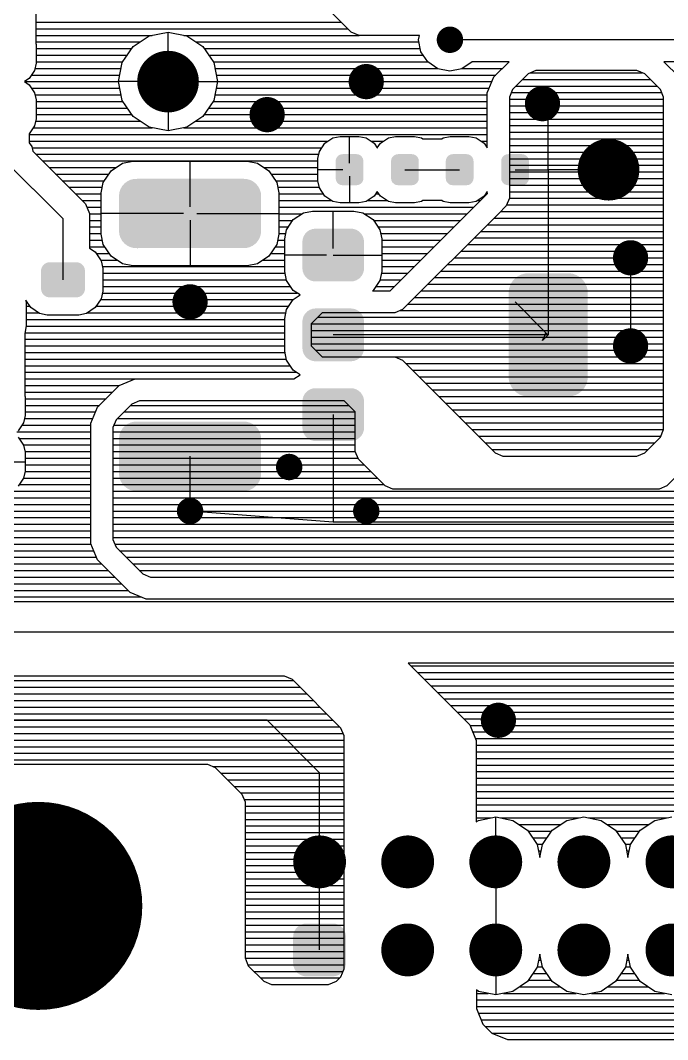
# Model space of a CAD drawing. Extents: x 295 to 953, y 10 to 290.
# Drawn here: x 686.3 to 727.4, y 71.5 to 136.2 of the extents above; entities that cross this region are included whole.
import ezdxf

# ---------------------------------------------------------------- set-up
doc = ezdxf.new("R2010")
doc.units = 0
doc.header["$LTSCALE"] = 5
doc.header["$MEASUREMENT"] = 0
doc.layers.get('0').update_dxf_attribs({"linetype": 'CONTINUOUS', "lineweight": 25})

msp = doc.modelspace()

# ---------------------------------------------------------------- linework, layer by layer
for p, q in [((687.324, 137.861), (687.324, 134.698)), ((706.926, 135.827), (704.523, 138.224)), ((687.324, 136.056), (706.692, 136.056)), ((707.317, 135.43), (706.926, 135.827)), ((687.324, 135.637), (707.111, 135.637)), ((687.324, 135.218), (694.7, 135.218)), ((693.487, 134.503), (694.504, 135.179)), ((694.504, 135.179), (695.706, 135.419)), ((695.706, 133.273), (695.706, 135.419)), ((695.706, 135.419), (696.901, 135.179)), ((696.706, 135.218), (707.832, 135.218)), ((696.901, 135.179), (697.918, 134.503)), ((707.832, 135.218), (707.317, 135.43)), ((711.648, 135.218), (707.832, 135.218)), ((711.592, 134.938), (711.648, 135.218)), ((687.324, 134.799), (693.934, 134.799)), ((687.324, 134.698), (687.335, 134.637)), ((687.335, 134.637), (687.335, 133.452)), ((692.805, 133.486), (693.487, 134.503)), ((697.471, 134.799), (711.62, 134.799)), ((697.918, 134.503), (698.6, 133.486)), ((711.743, 134.178), (711.592, 134.938)), ((749.35, 134.938), (713.587, 134.938)), ((687.335, 134.38), (693.409, 134.38)), ((687.335, 133.961), (693.124, 133.961)), ((697.997, 134.38), (711.704, 134.38)), ((698.282, 133.961), (711.883, 133.961)), ((712.173, 133.53), (711.743, 134.178)), ((687.335, 133.452), (687.24, 132.999)), ((687.335, 133.541), (692.844, 133.541)), ((692.571, 132.284), (692.805, 133.486)), ((698.561, 133.541), (712.168, 133.541)), ((698.6, 133.486), (698.835, 132.284)), ((712.822, 133.1), (712.173, 133.53)), ((714.995, 133.53), (714.347, 133.1)), ((715.001, 133.541), (714.995, 133.53)), ((717.337, 133.541), (715.001, 133.541)), ((716.376, 132.586), (717.337, 133.541)), ((742.483, 133.541), (727.155, 133.541)), ((727.155, 133.541), (728.116, 132.586)), ((687.24, 132.999), (686.899, 132.485)), ((687.044, 132.703), (692.655, 132.703)), ((687.268, 133.122), (692.738, 133.122)), ((698.667, 133.122), (712.782, 133.122)), ((698.751, 132.703), (716.499, 132.703)), ((713.587, 132.943), (712.822, 133.1)), ((714.347, 133.1), (713.587, 132.943)), ((714.386, 133.122), (716.918, 133.122)), ((715.956, 131.574), (716.376, 132.586)), ((718.549, 132.781), (717.56, 131.792)), ((719.041, 132.983), (718.549, 132.781)), ((718.706, 132.843), (725.786, 132.843)), ((725.043, 132.983), (719.041, 132.983)), ((725.45, 132.983), (725.043, 132.983)), ((725.942, 132.781), (725.45, 132.983)), ((726.931, 131.792), (725.942, 132.781)), ((686.899, 132.485), (686.603, 132.284)), ((686.603, 132.284), (692.571, 132.284)), ((686.603, 132.284), (686.899, 132.089)), ((686.899, 132.089), (687.24, 131.574)), ((694.711, 132.284), (692.571, 132.284)), ((692.805, 131.088), (692.571, 132.284)), ((696.695, 132.284), (698.835, 132.284)), ((698.835, 132.284), (698.6, 131.088)), ((698.835, 132.284), (716.253, 132.284)), ((717.773, 132.005), (726.719, 132.005)), ((718.192, 132.424), (726.3, 132.424)), ((687.044, 131.865), (692.655, 131.865)), ((687.24, 131.574), (687.335, 131.122)), ((687.268, 131.446), (692.738, 131.446)), ((695.706, 131.295), (695.706, 129.155)), ((698.667, 131.446), (715.956, 131.446)), ((698.751, 131.865), (716.079, 131.865)), ((715.956, 128.076), (715.956, 131.574)), ((717.56, 131.792), (717.353, 131.301)), ((717.353, 131.301), (717.359, 130.887)), ((717.476, 131.586), (727.015, 131.586)), ((727.138, 131.301), (726.931, 131.792)), ((727.138, 110.223), (727.138, 131.301)), ((687.335, 131.122), (687.335, 129.932)), ((687.335, 131.027), (692.844, 131.027)), ((687.335, 130.608), (693.124, 130.608)), ((693.487, 130.071), (692.805, 131.088)), ((698.6, 131.088), (697.918, 130.071)), ((698.282, 130.608), (715.956, 130.608)), ((698.561, 131.027), (715.956, 131.027)), ((717.353, 131.167), (727.138, 131.167)), ((717.359, 130.887), (717.359, 124.891)), ((717.359, 130.747), (727.138, 130.747)), ((719.818, 130.524), (719.455, 130.887)), ((687.335, 130.189), (693.409, 130.189)), ((694.504, 129.39), (693.487, 130.071)), ((697.918, 130.071), (696.901, 129.39)), ((697.997, 130.189), (715.956, 130.189)), ((717.359, 130.328), (727.138, 130.328)), ((719.818, 126.696), (719.818, 130.524)), ((687.24, 129.479), (686.904, 128.97)), ((687.156, 129.35), (694.7, 129.35)), ((687.335, 129.932), (687.24, 129.479)), ((687.301, 129.77), (693.934, 129.77)), ((695.706, 129.155), (694.504, 129.39)), ((696.901, 129.39), (695.706, 129.155)), ((696.706, 129.35), (715.956, 129.35)), ((697.471, 129.77), (715.956, 129.77)), ((717.359, 129.909), (727.138, 129.909)), ((717.359, 129.49), (727.138, 129.49)), ((686.904, 128.97), (686.904, 128.406)), ((686.904, 128.931), (715.956, 128.931)), ((705.652, 128.373), (706.166, 128.713)), ((706.166, 128.713), (706.619, 128.803)), ((706.619, 128.803), (707.809, 128.803)), ((707.217, 127.115), (707.217, 128.803)), ((707.809, 128.803), (708.262, 128.713)), ((708.262, 128.713), (708.776, 128.373)), ((709.173, 128.373), (709.687, 128.713)), ((709.687, 128.713), (710.139, 128.803)), ((710.139, 128.803), (711.33, 128.803)), ((711.33, 128.803), (711.782, 128.713)), ((711.782, 128.713), (711.872, 128.652)), ((713.062, 128.652), (713.151, 128.713)), ((713.151, 128.713), (713.604, 128.803)), ((713.604, 128.803), (714.794, 128.803)), ((714.794, 128.803), (715.247, 128.713)), ((715.247, 128.713), (715.761, 128.373)), ((717.359, 129.071), (727.138, 129.071)), ((686.904, 128.512), (705.865, 128.512)), ((686.904, 128.406), (687.067, 128.16)), ((687.067, 128.16), (687.128, 127.864)), ((687.078, 128.093), (705.468, 128.093)), ((705.306, 127.853), (705.652, 128.373)), ((708.564, 128.512), (709.385, 128.512)), ((708.776, 128.373), (708.977, 128.076)), ((708.96, 128.093), (708.988, 128.093)), ((708.977, 128.076), (709.173, 128.373)), ((711.872, 128.652), (713.062, 128.652)), ((715.549, 128.512), (715.956, 128.512)), ((715.761, 128.373), (715.956, 128.076)), ((715.945, 128.093), (715.956, 128.093)), ((717.359, 128.652), (727.138, 128.652)), ((717.359, 128.233), (727.138, 128.233)), ((689.045, 123.578), (685.228, 127.395)), ((687.128, 127.864), (689.995, 125.003)), ((687.318, 127.674), (705.272, 127.674)), ((705.216, 127.4), (705.306, 127.853)), ((705.216, 125.992), (705.216, 127.4)), ((717.359, 127.814), (727.138, 127.814)), ((717.359, 127.395), (727.138, 127.395)), ((687.737, 127.255), (705.216, 127.255)), ((688.156, 126.836), (692.42, 126.836)), ((692.09, 126.618), (692.822, 127.11)), ((692.822, 127.11), (693.47, 127.238)), ((693.47, 127.238), (700.729, 127.238)), ((697.103, 124.338), (697.103, 127.238)), ((700.729, 127.238), (701.377, 127.11)), ((701.377, 127.11), (702.109, 126.618)), ((701.78, 126.836), (705.216, 126.836)), ((717.359, 126.976), (727.138, 126.976)), ((688.575, 126.417), (691.956, 126.417)), ((691.598, 125.886), (692.09, 126.618)), ((702.109, 126.618), (702.601, 125.886)), ((702.244, 126.417), (705.216, 126.417)), ((706.798, 126.696), (705.216, 126.696)), ((707.217, 126.277), (707.217, 124.589)), ((710.732, 126.696), (714.202, 126.696)), ((717.359, 126.556), (727.138, 126.556)), ((717.359, 126.137), (727.138, 126.137)), ((717.717, 126.696), (719.818, 126.696)), ((719.818, 126.696), (719.818, 121.108)), ((723.646, 126.696), (719.818, 126.696)), ((688.994, 125.998), (691.677, 125.998)), ((689.413, 125.579), (691.542, 125.579)), ((691.47, 125.238), (691.598, 125.886)), ((702.523, 125.998), (705.216, 125.998)), ((702.601, 125.886), (702.73, 125.238)), ((702.657, 125.579), (705.3, 125.579)), ((705.306, 125.539), (705.216, 125.992)), ((705.652, 125.025), (705.306, 125.539)), ((717.359, 125.718), (727.138, 125.718)), ((689.833, 125.159), (691.47, 125.159)), ((689.995, 125.003), (690.464, 124.528)), ((691.47, 122.6), (691.47, 125.238)), ((702.73, 125.238), (702.73, 122.6)), ((702.73, 125.159), (705.563, 125.159)), ((706.166, 124.679), (705.652, 125.025)), ((708.776, 125.025), (708.262, 124.679)), ((708.977, 125.321), (708.776, 125.025)), ((708.871, 125.159), (709.078, 125.159)), ((709.173, 125.025), (708.977, 125.321)), ((709.687, 124.679), (709.173, 125.025)), ((709.793, 119.013), (715.962, 125.182)), ((715.761, 125.025), (715.247, 124.679)), ((715.956, 125.321), (715.761, 125.025)), ((715.856, 125.159), (715.94, 125.159)), ((715.962, 125.182), (715.956, 125.321)), ((717.359, 124.891), (717.152, 124.399)), ((717.353, 124.88), (727.138, 124.88)), ((717.359, 125.299), (727.138, 125.299)), ((690.252, 124.74), (691.47, 124.74)), ((690.464, 124.528), (690.721, 123.913)), ((690.548, 124.321), (691.47, 124.321)), ((702.73, 124.74), (706.077, 124.74)), ((702.73, 124.321), (715.102, 124.321)), ((706.619, 124.589), (706.166, 124.679)), ((707.809, 124.589), (706.619, 124.589)), ((708.262, 124.679), (707.809, 124.589)), ((708.351, 124.74), (709.597, 124.74)), ((710.139, 124.589), (709.687, 124.679)), ((711.33, 124.589), (710.139, 124.589)), ((711.782, 124.679), (711.33, 124.589)), ((711.872, 124.74), (711.782, 124.679)), ((713.062, 124.74), (711.872, 124.74)), ((713.151, 124.679), (713.062, 124.74)), ((713.604, 124.589), (713.151, 124.679)), ((714.794, 124.589), (713.604, 124.589)), ((715.247, 124.679), (714.794, 124.589)), ((715.336, 124.74), (715.521, 124.74)), ((717.152, 124.399), (716.661, 123.902)), ((717.18, 124.461), (727.138, 124.461)), ((689.045, 119.711), (689.045, 123.578)), ((690.721, 123.913), (690.721, 121.728)), ((690.721, 123.902), (691.47, 123.902)), ((696.683, 123.919), (691.47, 123.919)), ((697.103, 123.5), (697.103, 120.605)), ((697.522, 123.919), (702.73, 123.919)), ((702.73, 123.902), (704.216, 123.902)), ((703.221, 122.879), (703.652, 123.528)), ((703.652, 123.528), (704.3, 123.958)), ((704.3, 123.958), (704.87, 124.075)), ((704.87, 124.075), (707.491, 124.075)), ((706.183, 121.7), (706.183, 124.075)), ((707.491, 124.075), (708.061, 123.958)), ((708.061, 123.958), (708.709, 123.528)), ((708.144, 123.902), (714.682, 123.902)), ((708.709, 123.528), (709.139, 122.879)), ((716.661, 123.902), (710.575, 117.822)), ((716.376, 123.623), (727.138, 123.623)), ((716.795, 124.042), (727.138, 124.042)), ((690.721, 123.483), (691.47, 123.483)), ((690.721, 123.064), (691.47, 123.064)), ((702.73, 123.483), (703.624, 123.483)), ((702.73, 123.064), (703.344, 123.064)), ((703.11, 122.31), (703.221, 122.879)), ((708.737, 123.483), (714.263, 123.483)), ((709.016, 123.064), (713.844, 123.064)), ((709.139, 122.879), (709.256, 122.31)), ((715.956, 123.204), (727.138, 123.204)), ((690.721, 122.645), (691.47, 122.645)), ((690.721, 122.226), (691.548, 122.226)), ((691.598, 121.957), (691.47, 122.6)), ((702.73, 122.6), (702.601, 121.957)), ((702.651, 122.226), (703.11, 122.226)), ((702.73, 122.645), (703.171, 122.645)), ((703.11, 120.248), (703.11, 122.31)), ((709.189, 122.645), (713.425, 122.645)), ((709.256, 122.31), (709.256, 120.248)), ((709.256, 122.226), (713.006, 122.226)), ((715.118, 122.365), (727.138, 122.365)), ((715.537, 122.785), (727.138, 122.785)), ((690.721, 121.807), (691.699, 121.807)), ((690.721, 121.728), (691.09, 121.482)), ((692.09, 121.22), (691.598, 121.957)), ((702.601, 121.957), (702.109, 121.22)), ((702.501, 121.807), (703.11, 121.807)), ((709.256, 121.807), (712.587, 121.807)), ((714.699, 121.946), (727.138, 121.946)), ((691.09, 121.482), (691.459, 120.924)), ((691.151, 121.388), (691.978, 121.388)), ((691.431, 120.968), (692.465, 120.968)), ((691.459, 120.924), (691.559, 120.438)), ((692.822, 120.734), (692.09, 121.22)), ((702.109, 121.22), (701.377, 120.734)), ((701.735, 120.968), (703.11, 120.968)), ((702.221, 121.388), (703.11, 121.388)), ((705.764, 121.281), (703.11, 121.281)), ((706.183, 121.281), (706.882, 121.281)), ((706.602, 121.281), (709.256, 121.281)), ((709.256, 121.388), (712.168, 121.388)), ((709.256, 120.968), (711.749, 120.968)), ((713.861, 121.108), (727.138, 121.108)), ((714.28, 121.527), (727.138, 121.527)), ((719.818, 121.108), (719.818, 116.219)), ((719.818, 121.108), (725.043, 121.108)), ((725.043, 121.108), (725.043, 115.52)), ((691.537, 120.549), (703.11, 120.549)), ((691.559, 120.438), (691.559, 118.99)), ((693.47, 120.605), (692.822, 120.734)), ((700.729, 120.605), (693.47, 120.605)), ((701.377, 120.734), (700.729, 120.605)), ((709.256, 120.549), (711.33, 120.549)), ((713.023, 120.27), (727.138, 120.27)), ((713.442, 120.689), (727.138, 120.689)), ((691.559, 120.13), (703.132, 120.13)), ((691.559, 119.711), (703.216, 119.711)), ((703.221, 119.678), (703.11, 120.248)), ((703.652, 119.029), (703.221, 119.678)), ((709.139, 119.678), (708.709, 119.029)), ((709.256, 120.248), (709.139, 119.678)), ((709.145, 119.711), (710.491, 119.711)), ((709.229, 120.13), (710.911, 120.13)), ((712.604, 119.851), (727.138, 119.851)), ((691.559, 118.99), (691.459, 118.499)), ((691.559, 119.292), (703.478, 119.292)), ((704.076, 118.75), (703.652, 119.029)), ((708.709, 119.029), (708.681, 119.013)), ((708.681, 119.013), (709.793, 119.013)), ((708.882, 119.292), (710.072, 119.292)), ((711.765, 119.013), (727.138, 119.013)), ((712.185, 119.432), (727.138, 119.432)), ((686.994, 117.945), (686.681, 118.415)), ((686.681, 118.415), (686.714, 118.236)), ((691.459, 118.499), (691.09, 117.945)), ((691.431, 118.454), (703.646, 118.454)), ((691.537, 118.873), (703.886, 118.873)), ((703.221, 117.822), (703.652, 118.471)), ((703.652, 118.471), (704.076, 118.75)), ((711.346, 118.594), (727.138, 118.594)), ((686.714, 118.236), (686.714, 116.789)), ((686.714, 118.035), (686.932, 118.035)), ((687.553, 117.576), (686.994, 117.945)), ((691.09, 117.945), (690.537, 117.576)), ((691.151, 118.035), (703.361, 118.035)), ((703.11, 117.252), (703.221, 117.822)), ((710.575, 117.822), (710.083, 117.616)), ((710.419, 117.755), (727.138, 117.755)), ((710.927, 118.174), (727.138, 118.174)), ((717.717, 118.314), (719.678, 116.358)), ((686.714, 117.616), (687.486, 117.616)), ((686.714, 117.197), (703.11, 117.197)), ((688.039, 117.476), (687.553, 117.576)), ((690.045, 117.476), (688.039, 117.476)), ((690.537, 117.576), (690.045, 117.476)), ((690.598, 117.616), (703.182, 117.616)), ((703.11, 115.19), (703.11, 117.252)), ((705.485, 117.616), (704.786, 116.917)), ((705.2, 117.336), (727.138, 117.336)), ((710.083, 117.616), (705.485, 117.616)), ((686.714, 116.789), (686.625, 116.314)), ((686.714, 116.777), (703.11, 116.777)), ((704.786, 116.917), (727.138, 116.917)), ((704.786, 116.917), (704.786, 115.52)), ((704.786, 116.498), (727.138, 116.498)), ((686.625, 116.314), (686.625, 112.346)), ((686.625, 115.939), (703.11, 115.939)), ((686.631, 116.358), (703.11, 116.358)), ((704.786, 116.079), (727.138, 116.079)), ((719.617, 116.219), (706.183, 116.219)), ((719.818, 116.219), (719.455, 115.855)), ((719.455, 115.855), (719.617, 116.219)), ((719.617, 116.219), (719.678, 116.358)), ((719.818, 116.219), (719.617, 116.219)), ((719.678, 116.358), (719.818, 116.219)), ((686.625, 115.52), (703.11, 115.52)), ((686.625, 115.101), (703.126, 115.101)), ((703.221, 114.62), (703.11, 115.19)), ((704.786, 115.66), (727.138, 115.66)), ((704.786, 115.52), (705.485, 114.822)), ((705.065, 115.241), (727.138, 115.241)), ((686.625, 114.682), (703.21, 114.682)), ((703.652, 113.972), (703.221, 114.62)), ((705.485, 114.822), (710.083, 114.822)), ((710.083, 114.822), (727.138, 114.822)), ((710.083, 114.822), (710.575, 114.62)), ((710.575, 114.62), (716.454, 108.742)), ((686.625, 114.263), (703.456, 114.263)), ((686.625, 113.844), (703.842, 113.844)), ((704.076, 113.693), (703.652, 113.972)), ((710.793, 114.403), (727.138, 114.403)), ((711.212, 113.983), (727.138, 113.983)), ((686.625, 113.425), (703.68, 113.425)), ((692.61, 113.011), (693.621, 113.425)), ((693.621, 113.425), (703.68, 113.425)), ((703.68, 113.425), (704.076, 113.693)), ((711.631, 113.564), (727.138, 113.564)), ((712.05, 113.145), (727.138, 113.145)), ((686.625, 113.006), (692.61, 113.006)), ((686.625, 112.586), (692.191, 112.586)), ((691.23, 111.631), (692.61, 113.011)), ((712.47, 112.726), (727.138, 112.726)), ((686.625, 112.346), (686.636, 112.285)), ((686.636, 112.285), (686.636, 111.1)), ((686.636, 112.167), (691.772, 112.167)), ((693.895, 112.028), (693.403, 111.826)), ((706.882, 112.028), (693.895, 112.028)), ((707.58, 111.329), (706.882, 112.028)), ((712.889, 112.307), (727.138, 112.307)), ((713.308, 111.888), (727.138, 111.888)), ((686.636, 111.748), (691.353, 111.748)), ((686.636, 111.329), (691.107, 111.329)), ((690.81, 110.619), (691.23, 111.631)), ((693.403, 111.826), (692.414, 110.837)), ((692.906, 111.329), (707.58, 111.329)), ((693.325, 111.748), (707.161, 111.748)), ((707.58, 109.932), (707.58, 111.329)), ((713.727, 111.469), (727.138, 111.469)), ((686.541, 110.647), (686.2, 110.133)), ((686.636, 111.1), (686.541, 110.647)), ((686.597, 110.91), (690.933, 110.91)), ((690.81, 102.958), (690.81, 110.619)), ((692.414, 110.837), (692.207, 110.346)), ((692.487, 110.91), (707.58, 110.91)), ((706.183, 111.161), (706.183, 104.344)), ((714.146, 111.05), (727.138, 111.05)), ((714.565, 110.631), (727.138, 110.631)), ((686.117, 110.072), (690.81, 110.072)), ((686.441, 110.491), (690.81, 110.491)), ((692.207, 110.346), (692.207, 103.238)), ((692.207, 110.072), (707.58, 110.072)), ((692.275, 110.491), (707.58, 110.491)), ((707.58, 108.826), (707.58, 109.932)), ((714.984, 110.212), (727.132, 110.212)), ((726.931, 109.731), (727.138, 110.223)), ((686.2, 109.737), (686.541, 109.222)), ((686.256, 109.653), (690.81, 109.653)), ((692.207, 109.653), (707.58, 109.653)), ((715.403, 109.792), (726.959, 109.792)), ((715.822, 109.373), (726.579, 109.373)), ((725.942, 108.742), (726.931, 109.731)), ((686.536, 109.234), (690.81, 109.234)), ((686.541, 109.222), (686.636, 108.77)), ((686.625, 108.815), (690.81, 108.815)), ((686.636, 108.77), (686.636, 107.58)), ((692.207, 109.234), (707.58, 109.234)), ((692.207, 108.815), (707.58, 108.815)), ((707.781, 108.334), (707.58, 108.826)), ((716.241, 108.954), (726.16, 108.954)), ((716.454, 108.742), (716.946, 108.535)), ((725.45, 108.535), (725.942, 108.742)), ((684.949, 108.172), (686.636, 108.172)), ((686.636, 108.395), (690.81, 108.395)), ((686.636, 107.976), (690.81, 107.976)), ((692.207, 108.395), (707.753, 108.395)), ((692.207, 107.976), (708.139, 107.976)), ((697.103, 105.043), (697.103, 108.518)), ((709.469, 106.646), (707.781, 108.334)), ((716.946, 108.535), (725.45, 108.535)), ((729.234, 108.535), (727.339, 106.646)), ((686.636, 107.58), (686.541, 107.127)), ((686.631, 107.557), (690.81, 107.557)), ((692.207, 107.557), (708.558, 107.557)), ((686.541, 107.127), (686.2, 106.613)), ((686.273, 106.719), (690.81, 106.719)), ((686.547, 107.138), (690.81, 107.138)), ((692.207, 107.138), (708.977, 107.138)), ((692.207, 106.719), (709.396, 106.719)), ((685.737, 106.3), (690.81, 106.3)), ((692.207, 106.3), (732.899, 106.3)), ((709.961, 106.44), (709.469, 106.646)), ((726.847, 106.44), (709.961, 106.44)), ((727.339, 106.646), (726.847, 106.44)), ((675.734, 105.462), (690.81, 105.462)), ((675.907, 105.881), (690.81, 105.881)), ((692.207, 105.881), (733.285, 105.881)), ((692.207, 105.462), (733.704, 105.462)), ((675.326, 105.043), (690.81, 105.043)), ((692.207, 105.043), (734.123, 105.043)), ((706.183, 104.344), (697.103, 105.043)), ((708.279, 104.344), (708.279, 105.043)), ((674.488, 104.204), (690.81, 104.204)), ((674.907, 104.624), (690.81, 104.624)), ((692.207, 104.624), (734.542, 104.624)), ((692.207, 104.204), (734.961, 104.204)), ((708.279, 104.344), (706.183, 104.344)), ((728.535, 104.344), (708.279, 104.344)), ((673.678, 103.785), (690.81, 103.785)), ((692.207, 103.785), (735.47, 103.785)), ((641.787, 103.366), (690.81, 103.366)), ((641.815, 102.947), (690.816, 102.947)), ((691.23, 101.952), (690.81, 102.958)), ((692.207, 103.366), (792.797, 103.366)), ((692.207, 103.238), (692.414, 102.746)), ((692.33, 102.947), (792.674, 102.947)), ((641.731, 102.528), (690.989, 102.528)), ((692.414, 102.746), (694.102, 101.058)), ((692.627, 102.528), (792.378, 102.528)), ((641.524, 101.69), (691.492, 101.69)), ((641.647, 102.109), (691.163, 102.109)), ((693.308, 99.874), (691.23, 101.952)), ((693.046, 102.109), (791.959, 102.109)), ((693.465, 101.69), (791.54, 101.69)), ((641.245, 101.271), (691.911, 101.271)), ((693.884, 101.271), (791.121, 101.271)), ((694.102, 101.058), (694.594, 100.852)), ((640.491, 100.433), (692.75, 100.433)), ((640.966, 100.852), (692.33, 100.852)), ((694.594, 100.852), (708.977, 100.852)), ((708.977, 100.852), (790.411, 100.852)), ((590.925, 99.594), (693.979, 99.594)), ((639.859, 100.013), (693.169, 100.013)), ((694.32, 99.455), (693.308, 99.874)), ((595.312, 99.315), (735.207, 99.315)), ((783.879, 99.455), (694.32, 99.455)), ((734.822, 97.359), (595.122, 97.359)), ((734.011, 95.403), (710.927, 95.403)), ((710.927, 95.403), (714.85, 91.486)), ((711.117, 95.219), (734.196, 95.219)), ((703.098, 94.565), (683.831, 94.565)), ((703.59, 94.364), (703.098, 94.565)), ((711.536, 94.8), (734.615, 94.8)), ((583.94, 94.286), (703.668, 94.286)), ((583.94, 93.867), (704.088, 93.867)), ((706.675, 91.279), (703.59, 94.364)), ((711.955, 94.381), (735.034, 94.381)), ((712.375, 93.962), (735.453, 93.962)), ((583.946, 93.448), (704.507, 93.448)), ((712.794, 93.542), (735.872, 93.542)), ((713.213, 93.123), (736.291, 93.123)), ((584.119, 93.028), (704.926, 93.028)), ((584.499, 92.609), (705.345, 92.609)), ((713.632, 92.704), (736.71, 92.704)), ((584.918, 92.19), (705.764, 92.19)), ((714.051, 92.285), (736.889, 92.285)), ((714.47, 91.866), (736.889, 91.866)), ((585.337, 91.771), (706.183, 91.771)), ((585.756, 91.352), (706.602, 91.352)), ((701.992, 91.771), (589.534, 91.771)), ((705.317, 88.446), (701.992, 91.771)), ((706.882, 90.788), (706.675, 91.279)), ((714.85, 91.486), (715.258, 90.497)), ((714.867, 91.447), (736.889, 91.447)), ((586.175, 90.933), (706.814, 90.933)), ((706.882, 89.676), (706.882, 90.788)), ((715.04, 91.028), (736.889, 91.028)), ((715.213, 90.609), (736.889, 90.609)), ((586.594, 90.514), (706.882, 90.514)), ((587.013, 90.095), (706.882, 90.095)), ((715.258, 90.497), (715.258, 85.328)), ((715.258, 90.19), (736.889, 90.19)), ((587.432, 89.676), (706.882, 89.676)), ((587.852, 89.257), (706.882, 89.257)), ((706.882, 75.996), (706.882, 89.676)), ((715.258, 89.771), (736.889, 89.771)), ((715.258, 89.351), (736.889, 89.351)), ((684.53, 88.977), (698.209, 88.977)), ((698.209, 88.977), (698.701, 88.776)), ((698.544, 88.837), (706.882, 88.837)), ((698.701, 88.776), (700.388, 87.088)), ((715.258, 88.932), (736.889, 88.932)), ((699.058, 88.418), (706.882, 88.418)), ((699.477, 87.999), (706.882, 87.999)), ((705.317, 82.791), (705.317, 88.446)), ((715.258, 88.513), (736.889, 88.513)), ((715.258, 88.094), (736.889, 88.094)), ((699.897, 87.58), (706.882, 87.58)), ((715.258, 87.675), (736.889, 87.675)), ((700.316, 87.161), (706.882, 87.161)), ((700.388, 87.088), (700.595, 86.597)), ((700.528, 86.742), (706.882, 86.742)), ((715.258, 87.256), (736.889, 87.256)), ((715.258, 86.837), (736.889, 86.837)), ((700.595, 86.597), (700.589, 76.695)), ((700.589, 86.323), (706.882, 86.323)), ((715.258, 86.418), (736.889, 86.418)), ((715.258, 85.999), (736.889, 85.999)), ((700.589, 85.904), (706.882, 85.904)), ((700.589, 85.485), (706.882, 85.485)), ((715.258, 85.58), (716.197, 85.58)), ((715.258, 85.328), (715.403, 85.423)), ((715.403, 85.423), (716.493, 85.641)), ((716.493, 83.78), (716.493, 85.641)), ((716.493, 85.641), (717.583, 85.423)), ((716.789, 85.58), (721.785, 85.58)), ((717.583, 85.423), (718.505, 84.803)), ((720.064, 84.803), (720.991, 85.423)), ((720.991, 85.423), (722.081, 85.641)), ((722.081, 85.641), (723.171, 85.423)), ((722.377, 85.58), (727.373, 85.58)), ((723.171, 85.423), (724.093, 84.803)), ((725.652, 84.803), (726.579, 85.423)), ((726.579, 85.423), (727.669, 85.641)), ((700.589, 85.066), (706.882, 85.066)), ((717.974, 85.16), (720.6, 85.16)), ((718.505, 84.803), (719.125, 83.881)), ((718.549, 84.741), (720.025, 84.741)), ((719.449, 83.881), (720.064, 84.803)), ((723.562, 85.16), (726.188, 85.16)), ((724.093, 84.803), (724.713, 83.881)), ((724.137, 84.741), (725.613, 84.741)), ((725.037, 83.881), (725.652, 84.803)), ((700.589, 84.646), (706.882, 84.646)), ((700.589, 84.227), (706.882, 84.227)), ((718.829, 84.322), (719.745, 84.322)), ((724.417, 84.322), (725.333, 84.322)), ((700.589, 83.808), (706.882, 83.808)), ((719.108, 83.903), (719.466, 83.903)), ((719.125, 83.881), (719.287, 83.065)), ((719.203, 83.484), (719.371, 83.484)), ((719.287, 83.065), (719.449, 83.881)), ((724.696, 83.903), (725.054, 83.903)), ((724.713, 83.881), (724.875, 83.065)), ((724.791, 83.484), (724.959, 83.484)), ((724.875, 83.065), (725.037, 83.881)), ((700.589, 83.389), (706.882, 83.389)), ((700.589, 82.97), (706.882, 82.97)), ((705.317, 77.203), (705.317, 82.791)), ((716.493, 82.791), (716.493, 77.203)), ((700.589, 82.551), (706.882, 82.551)), ((700.589, 82.132), (706.882, 82.132)), ((700.589, 81.713), (706.882, 81.713)), ((700.589, 81.294), (706.882, 81.294)), ((700.589, 80.875), (706.882, 80.875)), ((700.589, 80.455), (706.882, 80.455)), ((700.589, 80.036), (706.882, 80.036)), ((700.589, 79.617), (706.882, 79.617)), ((700.589, 79.198), (706.882, 79.198)), ((700.589, 78.779), (706.882, 78.779)), ((700.589, 78.36), (706.882, 78.36)), ((700.589, 77.941), (706.882, 77.941)), ((700.589, 77.522), (706.882, 77.522)), ((700.589, 77.103), (706.882, 77.103)), ((700.589, 76.695), (700.796, 76.203)), ((700.595, 76.684), (706.882, 76.684)), ((719.287, 76.929), (719.125, 76.114)), ((719.209, 76.544), (719.365, 76.544)), ((719.449, 76.114), (719.287, 76.929)), ((724.875, 76.929), (724.713, 76.114)), ((724.797, 76.544), (724.953, 76.544)), ((725.037, 76.114), (724.875, 76.929)), ((700.768, 76.264), (706.882, 76.264)), ((700.796, 76.203), (701.785, 75.214)), ((701.148, 75.845), (706.814, 75.845)), ((706.675, 75.504), (706.882, 75.996)), ((716.493, 76.214), (716.493, 74.353)), ((719.125, 76.114), (718.505, 75.192)), ((718.851, 75.706), (719.723, 75.706)), ((719.125, 76.125), (719.449, 76.125)), ((720.064, 75.192), (719.449, 76.114)), ((724.713, 76.114), (724.093, 75.192)), ((724.439, 75.706), (725.311, 75.706)), ((724.713, 76.125), (725.037, 76.125)), ((725.652, 75.192), (725.037, 76.114)), ((701.567, 75.426), (706.602, 75.426)), ((701.785, 75.214), (702.277, 75.007)), ((702.277, 75.007), (705.485, 75.007)), ((705.485, 75.007), (705.892, 75.007)), ((705.892, 75.007), (706.384, 75.214)), ((706.384, 75.214), (706.675, 75.504)), ((718.505, 75.192), (717.583, 74.571)), ((718.572, 75.287), (720.002, 75.287)), ((720.991, 74.571), (720.064, 75.192)), ((724.093, 75.192), (723.171, 74.571)), ((724.16, 75.287), (725.59, 75.287)), ((726.579, 74.571), (725.652, 75.192)), ((715.403, 74.571), (715.264, 74.666)), ((715.264, 74.666), (715.264, 73.493)), ((715.264, 74.448), (716.012, 74.448)), ((716.493, 74.353), (715.403, 74.571)), ((717.583, 74.571), (716.493, 74.353)), ((716.973, 74.448), (721.6, 74.448)), ((718.03, 74.867), (720.544, 74.867)), ((722.081, 74.353), (720.991, 74.571)), ((723.171, 74.571), (722.081, 74.353)), ((722.561, 74.448), (727.188, 74.448)), ((723.618, 74.867), (726.132, 74.867)), ((727.669, 74.353), (726.579, 74.571)), ((715.264, 74.029), (763.644, 74.029)), ((715.264, 73.61), (777.408, 73.61)), ((715.264, 73.493), (715.671, 72.504)), ((715.386, 73.191), (777.827, 73.191)), ((715.56, 72.772), (778.346, 72.772)), ((715.671, 72.504), (716.247, 71.928)), ((715.822, 72.353), (808.298, 72.353)), ((716.241, 71.934), (807.879, 71.934)), ((716.247, 71.928), (717.236, 71.515)), ((717.236, 71.515), (806.884, 71.515)), ((717.236, 71.515), (806.884, 71.515))]:
    msp.add_line(p, q)
for points, const_width in [([(713.168, 134.938, 1), (714.006, 134.938, 1)], 0.838), ([(694.728, 132.284, 1), (696.683, 132.284, 1)], 1.956), ([(707.72, 132.284, 1), (708.837, 132.284, 1)], 1.118), ([(718.896, 130.887, 1), (720.013, 130.887, 1)], 1.118), ([(701.433, 130.189, 1), (702.551, 130.189, 1)], 1.118), ([(722.668, 126.696, 1), (724.623, 126.696, 1)], 1.956), ([(724.484, 121.108, 1), (725.601, 121.108, 1)], 1.118), ([(696.544, 118.314, 1), (697.661, 118.314, 1)], 1.118), ([(724.484, 115.52, 1), (725.601, 115.52, 1)], 1.118), ([(702.97, 107.837, 1), (703.808, 107.837, 1)], 0.838), ([(696.683, 105.043, 1), (697.522, 105.043, 1)], 0.838), ([(707.859, 105.043, 1), (708.698, 105.043, 1)], 0.838), ([(716.102, 91.771, 1), (717.219, 91.771, 1)], 1.118), ([(684.175, 79.997, 1), (690.774, 79.997, 1)], 6.599), ([(704.479, 82.791, 1), (706.155, 82.791, 1)], 1.676), ([(710.067, 82.791, 1), (711.743, 82.791, 1)], 1.676), ([(715.655, 82.791, 1), (717.331, 82.791, 1)], 1.676), ([(721.243, 82.791, 1), (722.919, 82.791, 1)], 1.676), ([(726.831, 82.791, 1), (728.507, 82.791, 1)], 1.676), ([(710.067, 77.203, 1), (711.743, 77.203, 1)], 1.676), ([(715.655, 77.203, 1), (717.331, 77.203, 1)], 1.676), ([(721.243, 77.203, 1), (722.919, 77.203, 1)], 1.676), ([(726.831, 77.203, 1), (728.507, 77.203, 1)], 1.676)]:
    msp.add_lwpolyline(points, format="xyb", close=True, dxfattribs=dict(const_width=const_width))
for points in [[(706.337, 127.247), (706.355, 127.369), (708.097, 127.247), (708.076, 127.369)], [(706.355, 127.369), (706.363, 127.384), (708.076, 127.369), (708.074, 127.384)], [(706.363, 127.384), (706.416, 127.495), (708.074, 127.384), (708.015, 127.495)], [(706.416, 127.495), (706.429, 127.507), (708.015, 127.495), (708.008, 127.507)], [(706.429, 127.507), (706.514, 127.595), (708.008, 127.507), (707.917, 127.595)], [(706.514, 127.595), (706.531, 127.604), (707.917, 127.595), (707.907, 127.604)], [(706.531, 127.604), (706.638, 127.659), (707.907, 127.604), (707.791, 127.659)], [(706.638, 127.659), (706.666, 127.664), (707.791, 127.659), (707.781, 127.664)], [(706.666, 127.664), (706.775, 127.682), (707.781, 127.664), (707.658, 127.682)], [(706.775, 127.682), (706.775, 127.685), (707.658, 127.682), (707.658, 127.685)], [(709.852, 127.247), (709.87, 127.369), (711.612, 127.247), (711.591, 127.369)], [(709.87, 127.369), (709.877, 127.384), (711.591, 127.369), (711.588, 127.384)], [(709.877, 127.384), (709.931, 127.495), (711.588, 127.384), (711.53, 127.495)], [(709.931, 127.495), (709.943, 127.507), (711.53, 127.495), (711.523, 127.507)], [(709.943, 127.507), (710.029, 127.595), (711.523, 127.507), (711.432, 127.595)], [(710.029, 127.595), (710.046, 127.604), (711.432, 127.595), (711.422, 127.604)], [(710.046, 127.604), (710.152, 127.659), (711.422, 127.604), (711.306, 127.659)], [(710.152, 127.659), (710.181, 127.664), (711.306, 127.659), (711.296, 127.664)], [(710.181, 127.664), (710.29, 127.682), (711.296, 127.664), (711.173, 127.682)], [(710.29, 127.682), (710.29, 127.685), (711.173, 127.682), (711.173, 127.685)], [(713.322, 127.247), (713.34, 127.369), (715.082, 127.247), (715.061, 127.369)], [(713.34, 127.369), (713.348, 127.384), (715.061, 127.369), (715.059, 127.384)], [(713.348, 127.384), (713.401, 127.495), (715.059, 127.384), (715, 127.495)], [(713.401, 127.495), (713.414, 127.507), (715, 127.495), (714.993, 127.507)], [(713.414, 127.507), (713.499, 127.595), (714.993, 127.507), (714.902, 127.595)], [(713.499, 127.595), (713.516, 127.604), (714.902, 127.595), (714.892, 127.604)], [(713.516, 127.604), (713.623, 127.659), (714.892, 127.604), (714.776, 127.659)], [(713.623, 127.659), (713.651, 127.664), (714.776, 127.659), (714.766, 127.664)], [(713.651, 127.664), (713.76, 127.682), (714.766, 127.664), (714.643, 127.682)], [(713.76, 127.682), (713.76, 127.685), (714.643, 127.682), (714.643, 127.685)], [(716.837, 127.247), (716.855, 127.369), (718.597, 127.247), (718.576, 127.369)], [(716.855, 127.369), (716.862, 127.384), (718.576, 127.369), (718.573, 127.384)], [(716.862, 127.384), (716.916, 127.495), (718.573, 127.384), (718.515, 127.495)], [(716.916, 127.495), (716.928, 127.507), (718.515, 127.495), (718.508, 127.507)], [(716.928, 127.507), (717.014, 127.595), (718.508, 127.507), (718.417, 127.595)], [(717.014, 127.595), (717.031, 127.604), (718.417, 127.595), (718.407, 127.604)], [(717.031, 127.604), (717.137, 127.659), (718.407, 127.604), (718.291, 127.659)], [(717.137, 127.659), (717.166, 127.664), (718.291, 127.659), (718.281, 127.664)], [(717.166, 127.664), (717.275, 127.682), (718.281, 127.664), (718.158, 127.682)], [(717.275, 127.682), (717.275, 127.685), (718.158, 127.682), (718.158, 127.685)], [(706.337, 127.244), (706.337, 127.247), (708.097, 127.244), (708.097, 127.247)], [(706.337, 126.148), (706.337, 127.244), (708.097, 126.148), (708.097, 127.244)], [(709.852, 127.244), (709.852, 127.247), (711.612, 127.244), (711.612, 127.247)], [(709.852, 126.148), (709.852, 127.244), (711.612, 126.148), (711.612, 127.244)], [(713.322, 127.244), (713.322, 127.247), (715.082, 127.244), (715.082, 127.247)], [(713.322, 126.148), (713.322, 127.244), (715.082, 126.148), (715.082, 127.244)], [(716.837, 127.244), (716.837, 127.247), (718.597, 127.244), (718.597, 127.247)], [(716.837, 126.148), (716.837, 127.244), (718.597, 126.148), (718.597, 127.244)], [(693.335, 126.06), (693.531, 126.107), (700.859, 126.06), (700.686, 126.107)], [(693.531, 126.107), (693.551, 126.111), (700.686, 126.107), (700.607, 126.111)], [(693.551, 126.111), (693.772, 126.118), (700.607, 126.111), (700.496, 126.118)], [(700.433, 126.118), (700.465, 126.12), (700.496, 126.118), (700.465, 126.12)], [(706.337, 126.146), (706.337, 126.148), (708.097, 126.146), (708.097, 126.148)], [(706.358, 126.023), (706.337, 126.146), (708.078, 126.023), (708.097, 126.146)], [(709.852, 126.146), (709.852, 126.148), (711.612, 126.146), (711.612, 126.148)], [(709.872, 126.023), (709.852, 126.146), (711.593, 126.023), (711.612, 126.146)], [(713.322, 126.146), (713.322, 126.148), (715.082, 126.146), (715.082, 126.148)], [(713.343, 126.023), (713.322, 126.146), (715.063, 126.023), (715.082, 126.146)], [(716.837, 126.146), (716.837, 126.148), (718.597, 126.146), (718.597, 126.148)], [(716.857, 126.023), (716.837, 126.146), (718.578, 126.023), (718.597, 126.146)], [(692.622, 125.272), (692.684, 125.452), (701.58, 125.272), (701.524, 125.452)], [(692.684, 125.452), (692.694, 125.481), (701.524, 125.452), (701.508, 125.481)], [(692.694, 125.481), (692.792, 125.646), (701.508, 125.481), (701.417, 125.646)], [(692.792, 125.646), (692.807, 125.672), (701.417, 125.646), (701.394, 125.672)], [(692.807, 125.672), (692.936, 125.814), (701.394, 125.672), (701.273, 125.814)], [(692.936, 125.814), (692.956, 125.836), (701.273, 125.814), (701.245, 125.836)], [(692.956, 125.836), (693.111, 125.951), (701.245, 125.836), (701.099, 125.951)], [(693.111, 125.951), (693.134, 125.968), (701.099, 125.951), (701.065, 125.968)], [(693.134, 125.968), (693.311, 126.05), (701.065, 125.968), (700.9, 126.05)], [(693.311, 126.05), (693.335, 126.06), (700.9, 126.05), (700.859, 126.06)], [(706.36, 126.008), (706.358, 126.023), (708.071, 126.008), (708.078, 126.023)], [(706.419, 125.897), (706.36, 126.008), (708.017, 125.897), (708.071, 126.008)], [(706.426, 125.885), (706.419, 125.897), (708.005, 125.885), (708.017, 125.897)], [(706.517, 125.797), (706.426, 125.885), (707.92, 125.797), (708.005, 125.885)], [(706.526, 125.788), (706.517, 125.797), (707.903, 125.788), (707.92, 125.797)], [(706.643, 125.733), (706.526, 125.788), (707.796, 125.733), (707.903, 125.788)], [(706.652, 125.728), (706.643, 125.733), (707.767, 125.728), (707.796, 125.733)], [(706.775, 125.711), (706.652, 125.728), (707.658, 125.711), (707.767, 125.728)], [(706.775, 125.707), (706.775, 125.711), (707.658, 125.707), (707.658, 125.711)], [(709.875, 126.008), (709.872, 126.023), (711.586, 126.008), (711.593, 126.023)], [(709.934, 125.897), (709.875, 126.008), (711.532, 125.897), (711.586, 126.008)], [(709.94, 125.885), (709.934, 125.897), (711.52, 125.885), (711.532, 125.897)], [(710.032, 125.797), (709.94, 125.885), (711.435, 125.797), (711.52, 125.885)], [(710.041, 125.788), (710.032, 125.797), (711.417, 125.788), (711.435, 125.797)], [(710.158, 125.733), (710.041, 125.788), (711.311, 125.733), (711.417, 125.788)], [(710.167, 125.728), (710.158, 125.733), (711.282, 125.728), (711.311, 125.733)], [(710.29, 125.711), (710.167, 125.728), (711.173, 125.711), (711.282, 125.728)], [(710.29, 125.707), (710.29, 125.711), (711.173, 125.707), (711.173, 125.711)], [(713.345, 126.008), (713.343, 126.023), (715.056, 126.008), (715.063, 126.023)], [(713.404, 125.897), (713.345, 126.008), (715.002, 125.897), (715.056, 126.008)], [(713.411, 125.885), (713.404, 125.897), (714.99, 125.885), (715.002, 125.897)], [(713.502, 125.797), (713.411, 125.885), (714.905, 125.797), (714.99, 125.885)], [(713.511, 125.788), (713.502, 125.797), (714.888, 125.788), (714.905, 125.797)], [(713.628, 125.733), (713.511, 125.788), (714.781, 125.733), (714.888, 125.788)], [(713.637, 125.728), (713.628, 125.733), (714.752, 125.728), (714.781, 125.733)], [(713.76, 125.711), (713.637, 125.728), (714.643, 125.711), (714.752, 125.728)], [(713.76, 125.707), (713.76, 125.711), (714.643, 125.707), (714.643, 125.711)], [(716.86, 126.008), (716.857, 126.023), (718.571, 126.008), (718.578, 126.023)], [(716.919, 125.897), (716.86, 126.008), (718.517, 125.897), (718.571, 126.008)], [(716.925, 125.885), (716.919, 125.897), (718.505, 125.885), (718.517, 125.897)], [(717.017, 125.797), (716.925, 125.885), (718.42, 125.797), (718.505, 125.885)], [(717.026, 125.788), (717.017, 125.797), (718.402, 125.788), (718.42, 125.797)], [(717.143, 125.733), (717.026, 125.788), (718.296, 125.733), (718.402, 125.788)], [(717.152, 125.728), (717.143, 125.733), (718.267, 125.728), (718.296, 125.733)], [(717.275, 125.711), (717.152, 125.728), (718.158, 125.711), (718.267, 125.728)], [(717.275, 125.707), (717.275, 125.711), (718.158, 125.707), (718.158, 125.711)], [(692.593, 125.02), (692.594, 125.052), (701.612, 125.02), (701.609, 125.052)], [(692.593, 125.017), (692.593, 125.02), (701.612, 125.017), (701.612, 125.02)], [(692.593, 122.821), (692.593, 125.017), (701.612, 122.821), (701.612, 125.017)], [(692.594, 125.052), (692.618, 125.24), (701.609, 125.052), (701.59, 125.24)], [(692.618, 125.24), (692.622, 125.272), (701.59, 125.24), (701.58, 125.272)], [(704.567, 122.789), (704.692, 122.87), (707.806, 122.789), (707.667, 122.87)], [(704.692, 122.87), (704.738, 122.886), (707.667, 122.87), (707.639, 122.886)], [(704.738, 122.886), (704.873, 122.935), (707.639, 122.886), (707.48, 122.935)], [(704.873, 122.935), (704.943, 122.944), (707.48, 122.935), (707.454, 122.944)], [(704.943, 122.944), (705.065, 122.958), (707.454, 122.944), (707.301, 122.958)], [(692.593, 122.818), (692.593, 122.821), (701.612, 122.818), (701.612, 122.821)], [(692.596, 122.786), (692.593, 122.818), (701.612, 122.786), (701.612, 122.818)], [(692.615, 122.598), (692.596, 122.786), (701.587, 122.598), (701.612, 122.786)], [(692.625, 122.566), (692.615, 122.598), (701.583, 122.566), (701.587, 122.598)], [(692.681, 122.386), (692.625, 122.566), (701.521, 122.386), (701.583, 122.566)], [(692.698, 122.357), (692.681, 122.386), (701.511, 122.357), (701.521, 122.386)], [(692.788, 122.192), (692.698, 122.357), (701.414, 122.192), (701.511, 122.357)], [(704.227, 122.12), (704.241, 122.273), (708.139, 122.12), (708.121, 122.273)], [(704.241, 122.273), (704.253, 122.311), (708.121, 122.273), (708.117, 122.311)], [(704.253, 122.311), (704.299, 122.458), (708.117, 122.311), (708.064, 122.458)], [(704.299, 122.458), (704.319, 122.493), (708.064, 122.458), (708.051, 122.493)], [(704.319, 122.493), (704.396, 122.624), (708.051, 122.493), (707.965, 122.624)], [(704.396, 122.624), (704.426, 122.655), (707.965, 122.624), (707.945, 122.655)], [(704.426, 122.655), (704.53, 122.764), (707.945, 122.655), (707.831, 122.764)], [(704.53, 122.764), (704.567, 122.789), (707.831, 122.764), (707.806, 122.789)], [(692.811, 122.166), (692.788, 122.192), (701.398, 122.166), (701.414, 122.192)], [(692.932, 122.023), (692.811, 122.166), (701.269, 122.023), (701.398, 122.166)], [(692.96, 122.002), (692.932, 122.023), (701.25, 122.002), (701.269, 122.023)], [(693.107, 121.887), (692.96, 122.002), (701.094, 121.887), (701.25, 122.002)], [(693.14, 121.87), (693.107, 121.887), (701.071, 121.87), (701.094, 121.887)], [(693.305, 121.788), (693.14, 121.87), (700.894, 121.788), (701.071, 121.87)], [(693.346, 121.777), (693.305, 121.788), (700.87, 121.777), (700.894, 121.788)], [(693.519, 121.731), (693.346, 121.777), (700.674, 121.731), (700.87, 121.777)], [(693.598, 121.727), (693.519, 121.731), (700.654, 121.727), (700.674, 121.731)], [(693.709, 121.72), (693.598, 121.727), (700.433, 121.72), (700.654, 121.727)], [(693.74, 121.718), (693.709, 121.72), (693.74, 121.718), (693.772, 121.72)], [(704.227, 120.443), (704.227, 122.12), (708.139, 120.443), (708.139, 122.12)], [(687.648, 120.27), (687.654, 120.356), (690.442, 120.27), (690.429, 120.356)], [(687.648, 119.152), (687.648, 120.27), (690.442, 119.152), (690.442, 120.27)], [(687.654, 120.356), (687.676, 120.426), (690.429, 120.356), (690.419, 120.426)], [(687.676, 120.426), (687.701, 120.507), (690.419, 120.426), (690.383, 120.507)], [(687.701, 120.507), (687.741, 120.57), (690.383, 120.507), (690.354, 120.57)], [(687.741, 120.57), (687.787, 120.639), (690.354, 120.57), (690.295, 120.639)], [(687.787, 120.639), (687.846, 120.689), (690.295, 120.639), (690.252, 120.689)], [(687.846, 120.689), (687.907, 120.742), (690.252, 120.689), (690.172, 120.742)], [(687.907, 120.742), (687.983, 120.776), (690.172, 120.742), (690.12, 120.776)], [(687.983, 120.776), (688.05, 120.806), (690.12, 120.776), (690.02, 120.806)], [(688.05, 120.806), (688.159, 120.822), (690.02, 120.806), (689.969, 120.822)], [(688.159, 120.822), (688.206, 120.829), (689.969, 120.822), (689.883, 120.829)], [(704.245, 120.289), (704.227, 120.443), (708.125, 120.289), (708.139, 120.443)], [(704.25, 120.251), (704.245, 120.289), (708.113, 120.251), (708.125, 120.289)], [(704.302, 120.105), (704.25, 120.251), (708.068, 120.105), (708.113, 120.251)], [(704.315, 120.069), (704.302, 120.105), (708.047, 120.069), (708.068, 120.105)], [(704.401, 119.938), (704.315, 120.069), (707.97, 119.938), (708.047, 120.069)], [(704.421, 119.908), (704.401, 119.938), (707.94, 119.908), (707.97, 119.938)], [(704.535, 119.798), (704.421, 119.908), (707.836, 119.798), (707.94, 119.908)], [(704.561, 119.774), (704.535, 119.798), (707.799, 119.774), (707.836, 119.798)], [(704.699, 119.693), (704.561, 119.774), (707.674, 119.693), (707.799, 119.774)], [(704.727, 119.676), (704.699, 119.693), (707.628, 119.676), (707.674, 119.693)], [(704.886, 119.627), (704.727, 119.676), (707.493, 119.627), (707.628, 119.676)], [(704.912, 119.619), (704.886, 119.627), (707.423, 119.619), (707.493, 119.627)], [(705.065, 119.605), (704.912, 119.619), (707.301, 119.605), (707.423, 119.619)], [(717.505, 119.547), (717.543, 119.611), (722.136, 119.547), (722.087, 119.611)], [(717.543, 119.611), (717.651, 119.734), (722.087, 119.611), (721.991, 119.734)], [(717.651, 119.734), (717.699, 119.789), (721.991, 119.734), (721.929, 119.789)], [(717.699, 119.789), (717.83, 119.891), (721.929, 119.789), (721.813, 119.891)], [(717.83, 119.891), (717.886, 119.934), (721.813, 119.891), (721.74, 119.934)], [(717.886, 119.934), (718.037, 120.011), (721.74, 119.934), (721.609, 120.011)], [(718.037, 120.011), (718.097, 120.042), (721.609, 120.011), (721.524, 120.042)], [(718.097, 120.042), (718.267, 120.091), (721.524, 120.042), (721.387, 120.091)], [(718.267, 120.091), (718.325, 120.108), (721.387, 120.091), (721.279, 120.108)], [(718.325, 120.108), (718.535, 120.128), (721.279, 120.108), (721.153, 120.128)], [(718.535, 120.128), (718.56, 120.13), (721.153, 120.128), (721.075, 120.13)], [(687.66, 119.066), (687.648, 119.152), (690.435, 119.066), (690.442, 119.152)], [(687.67, 118.996), (687.66, 119.066), (690.414, 118.996), (690.435, 119.066)], [(687.707, 118.915), (687.67, 118.996), (690.389, 118.915), (690.414, 118.996)], [(717.306, 118.95), (717.33, 119.109), (722.325, 118.95), (722.31, 119.109)], [(717.33, 119.109), (717.342, 119.184), (722.31, 119.109), (722.288, 119.184)], [(717.342, 119.184), (717.397, 119.336), (722.288, 119.184), (722.244, 119.336)], [(717.397, 119.336), (717.422, 119.407), (722.244, 119.336), (722.208, 119.407)], [(717.422, 119.407), (717.505, 119.547), (722.208, 119.407), (722.136, 119.547)], [(687.735, 118.853), (687.707, 118.915), (690.348, 118.853), (690.389, 118.915)], [(687.794, 118.783), (687.735, 118.853), (690.302, 118.783), (690.348, 118.853)], [(687.837, 118.733), (687.794, 118.783), (690.243, 118.733), (690.302, 118.783)], [(687.917, 118.681), (687.837, 118.733), (690.183, 118.681), (690.243, 118.733)], [(687.969, 118.646), (687.917, 118.681), (690.107, 118.646), (690.183, 118.681)], [(688.069, 118.616), (687.969, 118.646), (690.039, 118.616), (690.107, 118.646)], [(688.12, 118.6), (688.069, 118.616), (689.93, 118.6), (690.039, 118.616)], [(688.206, 118.594), (688.12, 118.6), (689.883, 118.594), (689.93, 118.6)], [(717.303, 118.873), (717.306, 118.95), (722.332, 118.873), (722.325, 118.95)], [(717.303, 113.564), (717.303, 118.873), (722.332, 113.564), (722.332, 118.873)], [(704.426, 117.592), (704.53, 117.702), (707.945, 117.592), (707.831, 117.702)], [(704.53, 117.702), (704.567, 117.726), (707.831, 117.702), (707.806, 117.726)], [(704.567, 117.726), (704.692, 117.807), (707.806, 117.726), (707.667, 117.807)], [(704.692, 117.807), (704.738, 117.824), (707.667, 117.807), (707.639, 117.824)], [(704.738, 117.824), (704.873, 117.873), (707.639, 117.824), (707.48, 117.873)], [(704.873, 117.873), (704.943, 117.881), (707.48, 117.873), (707.454, 117.881)], [(704.943, 117.881), (705.065, 117.895), (707.454, 117.881), (707.301, 117.895)], [(704.227, 117.057), (704.241, 117.21), (708.139, 117.057), (708.121, 117.21)], [(704.227, 115.38), (704.227, 117.057), (708.139, 115.38), (708.139, 117.057)], [(704.241, 117.21), (704.253, 117.249), (708.121, 117.21), (708.117, 117.249)], [(704.253, 117.249), (704.299, 117.395), (708.117, 117.249), (708.064, 117.395)], [(704.299, 117.395), (704.319, 117.431), (708.064, 117.395), (708.051, 117.431)], [(704.319, 117.431), (704.396, 117.562), (708.051, 117.431), (707.965, 117.562)], [(704.396, 117.562), (704.426, 117.592), (707.965, 117.562), (707.945, 117.592)], [(704.245, 115.227), (704.227, 115.38), (708.125, 115.227), (708.139, 115.38)], [(704.25, 115.188), (704.245, 115.227), (708.113, 115.188), (708.125, 115.227)], [(704.302, 115.042), (704.25, 115.188), (708.068, 115.042), (708.113, 115.188)], [(704.315, 115.007), (704.302, 115.042), (708.047, 115.007), (708.068, 115.042)], [(704.401, 114.875), (704.315, 115.007), (707.97, 114.875), (708.047, 115.007)], [(704.421, 114.845), (704.401, 114.875), (707.94, 114.845), (707.97, 114.875)], [(704.535, 114.736), (704.421, 114.845), (707.836, 114.736), (707.94, 114.845)], [(704.561, 114.711), (704.535, 114.736), (707.799, 114.711), (707.836, 114.736)], [(704.699, 114.63), (704.561, 114.711), (707.674, 114.63), (707.799, 114.711)], [(704.727, 114.614), (704.699, 114.63), (707.628, 114.614), (707.674, 114.63)], [(704.886, 114.564), (704.727, 114.614), (707.493, 114.564), (707.628, 114.614)], [(704.912, 114.556), (704.886, 114.564), (707.423, 114.556), (707.493, 114.564)], [(705.065, 114.542), (704.912, 114.556), (707.301, 114.542), (707.423, 114.556)], [(717.311, 113.487), (717.303, 113.564), (722.33, 113.487), (722.332, 113.564)], [(717.325, 113.329), (717.311, 113.487), (722.305, 113.329), (722.33, 113.487)], [(717.348, 113.253), (717.325, 113.329), (722.293, 113.253), (722.305, 113.329)], [(717.392, 113.101), (717.348, 113.253), (722.239, 113.101), (722.293, 113.253)], [(704.319, 112.373), (704.396, 112.505), (708.051, 112.373), (707.965, 112.505)], [(704.396, 112.505), (704.426, 112.535), (707.965, 112.505), (707.945, 112.535)], [(704.426, 112.535), (704.53, 112.644), (707.945, 112.535), (707.831, 112.644)], [(704.53, 112.644), (704.567, 112.669), (707.831, 112.644), (707.806, 112.669)], [(704.567, 112.669), (704.692, 112.75), (707.806, 112.669), (707.667, 112.75)], [(704.692, 112.75), (704.738, 112.767), (707.667, 112.75), (707.639, 112.767)], [(704.738, 112.767), (704.873, 112.816), (707.639, 112.767), (707.48, 112.816)], [(704.873, 112.816), (704.943, 112.824), (707.48, 112.816), (707.454, 112.824)], [(704.943, 112.824), (705.065, 112.838), (707.454, 112.824), (707.301, 112.838)], [(717.428, 113.03), (717.392, 113.101), (722.213, 113.03), (722.239, 113.101)], [(717.499, 112.89), (717.428, 113.03), (722.131, 112.89), (722.213, 113.03)], [(717.549, 112.826), (717.499, 112.89), (722.093, 112.826), (722.131, 112.89)], [(717.644, 112.703), (717.549, 112.826), (721.985, 112.703), (722.093, 112.826)], [(717.707, 112.648), (717.644, 112.703), (721.936, 112.648), (721.985, 112.703)], [(717.822, 112.547), (717.707, 112.648), (721.805, 112.547), (721.936, 112.648)], [(717.896, 112.503), (717.822, 112.547), (721.749, 112.503), (721.805, 112.547)], [(718.026, 112.426), (717.896, 112.503), (721.599, 112.426), (721.749, 112.503)], [(704.227, 112), (704.241, 112.153), (708.139, 112), (708.121, 112.153)], [(704.227, 110.323), (704.227, 112), (708.139, 110.323), (708.139, 112)], [(704.241, 112.153), (704.253, 112.192), (708.121, 112.153), (708.117, 112.192)], [(704.253, 112.192), (704.299, 112.338), (708.117, 112.192), (708.064, 112.338)], [(704.299, 112.338), (704.319, 112.373), (708.064, 112.338), (708.051, 112.373)], [(718.112, 112.395), (718.026, 112.426), (721.538, 112.395), (721.599, 112.426)], [(718.249, 112.346), (718.112, 112.395), (721.369, 112.346), (721.538, 112.395)], [(718.356, 112.329), (718.249, 112.346), (721.311, 112.329), (721.369, 112.346)], [(718.483, 112.309), (718.356, 112.329), (721.1, 112.309), (721.311, 112.329)], [(718.56, 112.307), (718.483, 112.309), (721.075, 112.307), (721.1, 112.309)], [(693.111, 110.55), (693.134, 110.567), (701.099, 110.55), (701.065, 110.567)], [(693.134, 110.567), (693.311, 110.649), (701.065, 110.567), (700.9, 110.649)], [(693.311, 110.649), (693.335, 110.66), (700.9, 110.649), (700.859, 110.66)], [(693.335, 110.66), (693.531, 110.706), (700.859, 110.66), (700.686, 110.706)], [(693.531, 110.706), (693.551, 110.711), (700.686, 110.706), (700.607, 110.711)], [(693.551, 110.711), (693.772, 110.717), (700.607, 110.711), (700.496, 110.717)], [(700.433, 110.717), (700.465, 110.719), (700.496, 110.717), (700.465, 110.719)], [(692.622, 109.871), (692.684, 110.051), (701.58, 109.871), (701.524, 110.051)], [(692.684, 110.051), (692.694, 110.081), (701.524, 110.051), (701.508, 110.081)], [(692.694, 110.081), (692.792, 110.245), (701.508, 110.081), (701.417, 110.245)], [(692.792, 110.245), (692.807, 110.271), (701.417, 110.245), (701.394, 110.271)], [(692.807, 110.271), (692.936, 110.414), (701.394, 110.271), (701.273, 110.414)], [(692.936, 110.414), (692.956, 110.436), (701.273, 110.414), (701.245, 110.436)], [(692.956, 110.436), (693.111, 110.55), (701.245, 110.436), (701.099, 110.55)], [(704.245, 110.17), (704.227, 110.323), (708.125, 110.17), (708.139, 110.323)], [(704.25, 110.131), (704.245, 110.17), (708.113, 110.131), (708.125, 110.17)], [(704.302, 109.985), (704.25, 110.131), (708.068, 109.985), (708.113, 110.131)], [(704.315, 109.95), (704.302, 109.985), (708.047, 109.95), (708.068, 109.985)], [(704.401, 109.818), (704.315, 109.95), (707.97, 109.818), (708.047, 109.95)], [(692.593, 109.619), (692.594, 109.651), (701.612, 109.619), (701.609, 109.651)], [(692.593, 109.616), (692.593, 109.619), (701.612, 109.616), (701.612, 109.619)], [(692.593, 107.42), (692.593, 109.616), (701.612, 107.42), (701.612, 109.616)], [(692.594, 109.651), (692.618, 109.84), (701.609, 109.651), (701.59, 109.84)], [(692.618, 109.84), (692.622, 109.871), (701.59, 109.84), (701.58, 109.871)], [(704.421, 109.788), (704.401, 109.818), (707.94, 109.788), (707.97, 109.818)], [(704.535, 109.679), (704.421, 109.788), (707.836, 109.679), (707.94, 109.788)], [(704.561, 109.654), (704.535, 109.679), (707.799, 109.654), (707.836, 109.679)], [(704.699, 109.573), (704.561, 109.654), (707.674, 109.573), (707.799, 109.654)], [(704.727, 109.556), (704.699, 109.573), (707.628, 109.556), (707.674, 109.573)], [(704.886, 109.507), (704.727, 109.556), (707.493, 109.507), (707.628, 109.556)], [(704.912, 109.499), (704.886, 109.507), (707.423, 109.499), (707.493, 109.507)], [(705.065, 109.485), (704.912, 109.499), (707.301, 109.485), (707.423, 109.499)], [(692.593, 107.418), (692.593, 107.42), (701.612, 107.418), (701.612, 107.42)], [(692.596, 107.385), (692.593, 107.418), (701.612, 107.385), (701.612, 107.418)], [(692.615, 107.197), (692.596, 107.385), (701.587, 107.197), (701.612, 107.385)], [(692.625, 107.166), (692.615, 107.197), (701.583, 107.166), (701.587, 107.197)], [(692.681, 106.986), (692.625, 107.166), (701.521, 106.986), (701.583, 107.166)], [(692.698, 106.956), (692.681, 106.986), (701.511, 106.956), (701.521, 106.986)], [(692.788, 106.792), (692.698, 106.956), (701.414, 106.792), (701.511, 106.956)], [(692.811, 106.765), (692.788, 106.792), (701.398, 106.765), (701.414, 106.792)], [(692.932, 106.623), (692.811, 106.765), (701.269, 106.623), (701.398, 106.765)], [(692.96, 106.601), (692.932, 106.623), (701.25, 106.601), (701.269, 106.623)], [(693.107, 106.486), (692.96, 106.601), (701.094, 106.486), (701.25, 106.601)], [(693.14, 106.47), (693.107, 106.486), (701.071, 106.47), (701.094, 106.486)], [(693.305, 106.388), (693.14, 106.47), (700.894, 106.388), (701.071, 106.47)], [(693.346, 106.377), (693.305, 106.388), (700.87, 106.377), (700.894, 106.388)], [(693.519, 106.331), (693.346, 106.377), (700.674, 106.331), (700.87, 106.377)], [(693.598, 106.326), (693.519, 106.331), (700.654, 106.326), (700.674, 106.331)], [(693.709, 106.319), (693.598, 106.326), (700.433, 106.319), (700.654, 106.326)], [(693.74, 106.318), (693.709, 106.319), (693.74, 106.318), (693.772, 106.319)], [(704.356, 78.865), (704.479, 78.88), (706.309, 78.865), (706.155, 78.88)], [(703.655, 78.195), (703.667, 78.233), (706.975, 78.195), (706.971, 78.233)], [(703.667, 78.233), (703.712, 78.38), (706.971, 78.233), (706.918, 78.38)], [(703.712, 78.38), (703.733, 78.415), (706.918, 78.38), (706.905, 78.415)], [(703.733, 78.415), (703.81, 78.546), (706.905, 78.415), (706.82, 78.546)], [(703.81, 78.546), (703.839, 78.577), (706.82, 78.546), (706.8, 78.577)], [(703.839, 78.577), (703.943, 78.686), (706.8, 78.577), (706.686, 78.686)], [(703.943, 78.686), (703.98, 78.71), (706.686, 78.686), (706.66, 78.71)], [(703.98, 78.71), (704.105, 78.792), (706.66, 78.71), (706.522, 78.792)], [(704.105, 78.792), (704.151, 78.808), (706.522, 78.792), (706.493, 78.808)], [(704.151, 78.808), (704.287, 78.857), (706.493, 78.808), (706.335, 78.857)], [(704.287, 78.857), (704.356, 78.865), (706.335, 78.857), (706.309, 78.865)], [(703.641, 78.041), (703.655, 78.195), (706.993, 78.041), (706.975, 78.195)], [(703.641, 76.365), (703.641, 78.041), (706.993, 76.365), (706.993, 78.041)], [(703.658, 76.211), (703.641, 76.365), (706.979, 76.211), (706.993, 76.365)], [(703.663, 76.173), (703.658, 76.211), (706.967, 76.173), (706.979, 76.211)], [(703.716, 76.027), (703.663, 76.173), (706.922, 76.027), (706.967, 76.173)], [(703.728, 75.991), (703.716, 76.027), (706.901, 75.991), (706.922, 76.027)], [(703.814, 75.86), (703.728, 75.991), (706.824, 75.86), (706.901, 75.991)], [(703.834, 75.829), (703.814, 75.86), (706.795, 75.829), (706.824, 75.86)], [(703.948, 75.72), (703.834, 75.829), (706.691, 75.72), (706.795, 75.829)], [(703.974, 75.696), (703.948, 75.72), (706.653, 75.696), (706.691, 75.72)], [(704.112, 75.615), (703.974, 75.696), (706.529, 75.615), (706.653, 75.696)], [(704.14, 75.598), (704.112, 75.615), (706.483, 75.598), (706.529, 75.615)], [(704.299, 75.549), (704.14, 75.598), (706.347, 75.549), (706.483, 75.598)], [(704.325, 75.541), (704.299, 75.549), (706.278, 75.541), (706.347, 75.549)], [(704.479, 75.527), (704.325, 75.541), (706.155, 75.527), (706.278, 75.541)]]:
    msp.add_solid(points)

doc.saveas('drawing.dxf')
